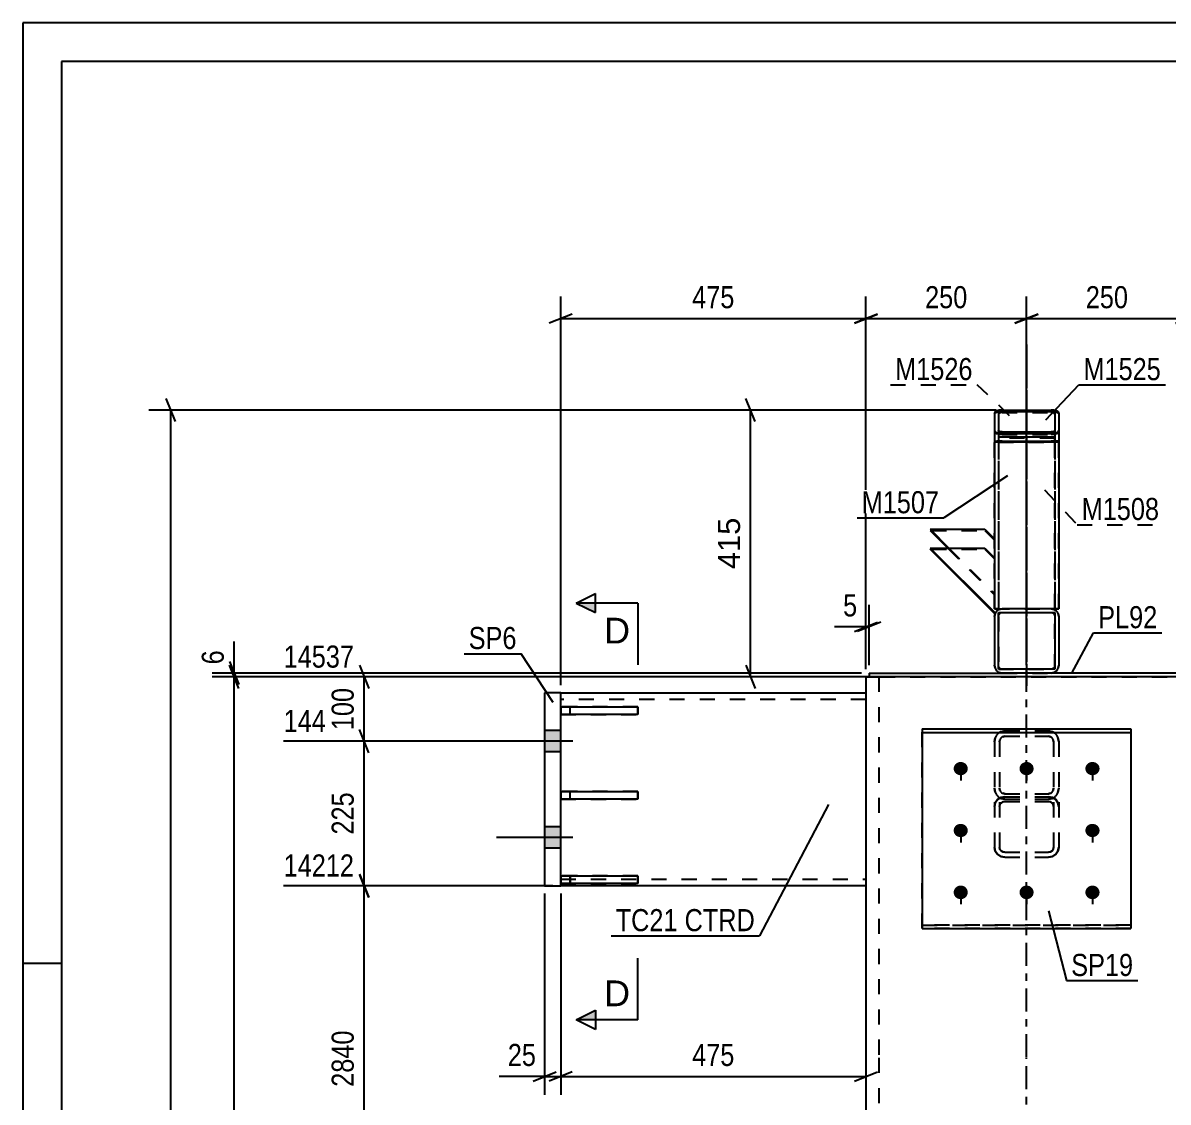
# Model space of a CAD drawing. Header units: millimetres. Extents: x -130 to 464, y -170 to 250.
# Drawn here: x -130.2 to 18.4, y 110.5 to 250.4 of the extents above; entities that cross this region are included whole.
import ezdxf

# ---------------------------------------------------------------- set-up
doc = ezdxf.new("R2010")
doc.units = ezdxf.units.MM
doc.linetypes.add('DXK_LINE_DOT2', pattern=[3.9198, 1.9599, -1.9599])
doc.linetypes.add('DXK_LINE_DOT3', pattern=[5.9187, 2.979, -0.9799, 0.9799, -0.9799])
doc.styles.add('Arial', font='ARIAL.TTF', dxfattribs={"height": 0.2})
doc.styles.add('Arial Narrow', font='ARIALN.TTF', dxfattribs={"height": 0.2})

# ---------------------------------------------------------------- blocks, each defined once
blk = doc.blocks.new('Unknown-284858639-1134')
at = {"color": 5, "linetype": 'Continuous'}
for p, q in [((463.84, 250.42), (-130.16, 250.42)), ((-130.16, 250.42), (-130.16, -169.58)), ((458.84, 245.42), (-125.16, 245.42)), ((-125.16, 245.42), (-125.16, -164.58)), ((-125.16, 128.42), (-130.16, 128.42))]:
    blk.add_line(p, q, dxfattribs=at)
blk = doc.blocks.new('Part-284858639-1246 - 1225')
at = {"color": 2, "linetype": 'Continuous'}
for p, q in [((-4.09, 173.82), (-4.16, 173.44)), ((-3.16, 174.44), (-3.55, 174.36)), ((3.17, 174.44), (-3.16, 174.44)), ((3.55, 174.36), (3.17, 174.44)), ((4.17, 173.44), (4.09, 173.82)), ((-4.16, 173.44), (-4.16, 167.11)), ((4.17, 173.44), (4.17, 167.11)), ((-4.16, 167.11), (-4.09, 166.72)), ((4.09, 166.72), (4.17, 167.11)), ((-3.55, 166.18), (-3.16, 166.11)), ((3.17, 166.11), (-3.16, 166.11)), ((3.17, 166.11), (3.55, 166.18))]:
    blk.add_line(p, q, dxfattribs=at)
at = {"color": 7, "linetype": 'DXK_LINE_DOT2'}
for p, q in [((-4.16, 173.44), (-4.09, 173.82)), ((-3.63, 173.63), (-3.52, 173.79)), ((-3.55, 174.36), (-3.16, 174.44)), ((-3.52, 173.79), (-3.36, 173.9)), ((-3.36, 173.9), (-3.16, 173.94)), ((-3.16, 173.94), (3.17, 173.94)), ((3.17, 174.44), (3.55, 174.36)), ((3.17, 173.94), (3.36, 173.9)), ((3.36, 173.9), (3.52, 173.79)), ((3.52, 173.79), (3.63, 173.63)), ((4.09, 173.82), (4.17, 173.44)), ((-3.66, 173.44), (-3.63, 173.63)), ((-3.66, 173.44), (-3.66, 167.11)), ((3.63, 173.63), (3.67, 173.44)), ((3.67, 173.44), (3.67, 167.11)), ((-4.09, 166.72), (-4.16, 167.11)), ((-3.63, 166.92), (-3.66, 167.11)), ((-3.52, 166.75), (-3.63, 166.92)), ((-3.36, 166.64), (-3.52, 166.75)), ((-3.16, 166.61), (-3.36, 166.64)), ((3.17, 166.61), (-3.16, 166.61)), ((3.36, 166.64), (3.17, 166.61)), ((3.52, 166.75), (3.36, 166.64)), ((3.63, 166.92), (3.52, 166.75)), ((3.67, 167.11), (3.63, 166.92)), ((4.17, 167.11), (4.09, 166.72)), ((-3.16, 166.11), (-3.55, 166.18)), ((3.55, 166.18), (3.17, 166.11))]:
    blk.add_line(p, q, dxfattribs=at)
at = {"color": 7, "linetype": 'DXK_LINE_DOT3'}
blk.add_line((0, 170.27), (0, 170.27), dxfattribs=at)
at = {"color": 2, "linetype": 'Continuous'}
for centre, start, end in [((-3.16, 173.44), 112.5, 157.5), ((3.17, 173.44), 22.5, 67.5), ((-3.16, 167.11), 202.5, 247.5), ((3.17, 167.11), 292.5, 337.5)]:
    blk.add_arc(centre, 1, start, end, dxfattribs=at)
at = {"color": 7, "linetype": 'DXK_LINE_DOT2'}
for centre, start, end in [((-3.16, 173.44), 112.5, 157.5), ((3.17, 173.44), 22.5, 67.5), ((-3.16, 167.11), 202.5, 247.5), ((3.17, 167.11), 292.5, 337.5)]:
    blk.add_arc(centre, 1, start, end, dxfattribs=at)
blk = doc.blocks.new('Part-284858639-1308 - 1225')
at = {"color": 7, "linetype": 'DXK_LINE_DOT3'}
blk.add_line((0, 208.7), (0, 164.44), dxfattribs=at)
at = {"color": 2, "linetype": 'Continuous'}
for p, q in [((-4.09, 199.99), (-4.16, 199.85)), ((-4.16, 199.85), (-4.16, 196.2)), ((-3.87, 200.11), (-4.09, 199.99)), ((-3.55, 200.19), (-3.87, 200.11)), ((-3.66, 199.85), (-3.63, 199.92)), ((-3.66, 199.85), (-3.66, 197.55)), ((-3.63, 199.92), (-3.52, 199.98)), ((-3.16, 200.22), (-3.55, 200.19)), ((-3.52, 199.98), (-3.36, 200.02)), ((-3.36, 200.02), (-3.16, 200.03)), ((-3.16, 200.22), (3.17, 200.22)), ((-3.16, 200.03), (3.17, 200.03)), ((3.55, 200.19), (3.17, 200.22)), ((3.17, 200.03), (3.36, 200.02)), ((3.36, 200.02), (3.52, 199.98)), ((3.52, 199.98), (3.63, 199.92)), ((3.88, 200.11), (3.55, 200.19)), ((3.63, 199.92), (3.67, 199.85)), ((3.67, 199.85), (3.67, 197.55)), ((4.09, 199.99), (3.88, 200.11)), ((4.17, 199.85), (4.09, 199.99)), ((4.17, 199.85), (4.17, 196.2)), ((-4.16, 197.55), (-4.09, 197.41)), ((-3.63, 197.48), (-3.66, 197.55)), ((3.67, 197.55), (3.63, 197.48)), ((4.09, 197.41), (4.17, 197.55)), ((-4.09, 197.41), (-3.87, 197.29)), ((-3.87, 197.29), (-3.55, 197.21)), ((-3.52, 197.42), (-3.63, 197.48)), ((-3.55, 197.21), (-3.16, 197.18)), ((-3.36, 197.38), (-3.52, 197.42)), ((-3.16, 197.37), (-3.36, 197.38)), ((-3.16, 197.37), (3.17, 197.37)), ((-3.16, 197.18), (3.17, 197.18)), ((3.36, 197.38), (3.17, 197.37)), ((3.17, 197.18), (3.55, 197.21)), ((3.52, 197.42), (3.36, 197.38)), ((3.63, 197.48), (3.52, 197.42)), ((3.55, 197.21), (3.88, 197.29)), ((3.88, 197.29), (4.09, 197.41))]:
    blk.add_line(p, q, dxfattribs=at)
at = {"color": 7, "linetype": 'DXK_LINE_DOT2'}
for p, q in [((-3.66, 197.55), (-3.66, 174.44)), ((3.67, 197.55), (3.67, 174.44)), ((4.17, 197.55), (4.17, 174.44)), ((-4.16, 174.44), (-4.16, 196.2)), ((4.17, 174.44), (-4.16, 174.44))]:
    blk.add_line(p, q, dxfattribs=at)
blk = doc.blocks.new('Part-284858639-1243 - 1225')
at = {"color": 7, "linetype": 'DXK_LINE_DOT3'}
blk.add_line((0, 206.05), (0, 164.44), dxfattribs=at)
at = {"color": 7, "linetype": 'DXK_LINE_DOT2'}
for p, q in [((4.17, 196.05), (-4.16, 196.05)), ((-4.16, 196.05), (-4.16, 174.44)), ((-3.66, 196.05), (-3.66, 174.44)), ((3.67, 174.44), (3.67, 196.05)), ((4.17, 174.44), (4.17, 196.05)), ((-4.16, 174.44), (4.17, 174.44))]:
    blk.add_line(p, q, dxfattribs=at)
blk = doc.blocks.new('Part-284858639-1244 - 1225')
at = {"color": 2, "linetype": 'Continuous'}
for p, q in [((-3.66, 166.61), (-3.66, 173.94)), ((-3.66, 173.94), (3.67, 173.94)), ((3.67, 173.94), (3.67, 166.61)), ((3.67, 166.61), (-3.66, 166.61))]:
    blk.add_line(p, q, dxfattribs=at)
blk = doc.blocks.new('Part-284858639-1261 - 1225')
at = {"color": 2, "linetype": 'Continuous'}
for p, q in [((-12.5, 182.32), (-5.41, 182.32)), ((-12.5, 182.32), (-4.16, 173.99)), ((-5.41, 182.32), (-4.16, 181.07))]:
    blk.add_line(p, q, dxfattribs=at)
at = {"color": 7, "linetype": 'DXK_LINE_DOT2'}
blk.add_line((-4.16, 181.07), (-4.16, 173.99), dxfattribs=at)
blk = doc.blocks.new('Part-284858639-1245 - 1225')
at = {"color": 7, "linetype": 'DXK_LINE_DOT2'}
for p, q in [((-3.66, 166.61), (-3.66, 173.94)), ((-3.66, 173.94), (3.67, 173.94)), ((3.67, 166.61), (3.67, 173.94)), ((-3.66, 166.61), (3.67, 166.61))]:
    blk.add_line(p, q, dxfattribs=at)
blk = doc.blocks.new('Part-284858639-1337 - 1225')
at = {"color": 7, "linetype": 'DXK_LINE_DOT2'}
for p, q in [((-50.42, 161.71), (-60.42, 161.71)), ((-60.42, 161.71), (-60.42, 160.71)), ((-60.42, 160.71), (-50.42, 160.71)), ((-59.17, 160.71), (-59.17, 161.71)), ((-50.42, 160.71), (-50.42, 161.71))]:
    blk.add_line(p, q, dxfattribs=at)
blk = doc.blocks.new('Part-284858639-1266 - 1225')
at = {"color": 2, "linetype": 'Continuous'}
for p, q in [((-12.5, 184.75), (-5.41, 184.75)), ((-12.5, 184.75), (-10.07, 182.32)), ((-5.41, 184.75), (-4.16, 183.5))]:
    blk.add_line(p, q, dxfattribs=at)
at = {"color": 7, "linetype": 'DXK_LINE_DOT2'}
for p in [(-4.16, 183.5), (-10.07, 182.32)]:
    blk.add_line(p, (-4.16, 176.42), dxfattribs=at)
blk = doc.blocks.new('Part-284858639-1271 - 1225')
at = {"color": 2, "linetype": 'Continuous'}
for p, q in [((-12.35, 184.6), (-12.5, 184.6)), ((-12.5, 184.6), (-10.22, 182.32))]:
    blk.add_line(p, q, dxfattribs=at)
at = {"color": 7, "linetype": 'DXK_LINE_DOT2'}
for p, q in [((-12.35, 184.6), (-5.41, 184.6)), ((-5.41, 184.6), (-4.16, 183.35)), ((-4.16, 183.35), (-4.16, 176.27)), ((-10.22, 182.32), (-4.16, 176.27))]:
    blk.add_line(p, q, dxfattribs=at)
blk = doc.blocks.new('Part-284858639-1276 - 1225')
at = {"color": 2, "linetype": 'Continuous'}
for p, q in [((-12.5, 182.18), (-12.35, 182.18)), ((-4.16, 173.84), (-12.5, 182.18)), ((-4.16, 173.99), (-4.16, 173.84))]:
    blk.add_line(p, q, dxfattribs=at)
at = {"color": 7, "linetype": 'DXK_LINE_DOT2'}
for p, q in [((-12.35, 182.18), (-5.41, 182.18)), ((-5.41, 182.18), (-4.16, 180.93)), ((-4.16, 180.93), (-4.16, 173.99))]:
    blk.add_line(p, q, dxfattribs=at)
blk = doc.blocks.new('Part-284858639-1277 - 1225')
at = {"color": 2, "linetype": 'Continuous'}
for p, q in [((3.67, 196.7), (-3.66, 196.7)), ((-3.66, 196.7), (-3.66, 196.2)), ((3.67, 196.2), (3.67, 196.7))]:
    blk.add_line(p, q, dxfattribs=at)
at = {"color": 7, "linetype": 'DXK_LINE_DOT2'}
blk.add_line((-3.66, 196.2), (3.67, 196.2), dxfattribs=at)
blk = doc.blocks.new('Part-284858639-1334 - 1225')
at = {"color": 2, "linetype": 'Continuous'}
for p, q in [((-60.42, 161.71), (-60.42, 160.71)), ((-60.42, 161.71), (-50.42, 161.71)), ((-50.42, 160.71), (-60.42, 160.71)), ((-50.42, 161.71), (-50.42, 160.71))]:
    blk.add_line(p, q, dxfattribs=at)
at = {"color": 7, "linetype": 'DXK_LINE_DOT2'}
for p, q in [((-60.42, 161.71), (-60.42, 161.71)), ((-60.42, 160.71), (-60.42, 160.71)), ((-59.17, 160.71), (-59.17, 161.71))]:
    blk.add_line(p, q, dxfattribs=at)
blk = doc.blocks.new('Part-284858639-1278 - 1225')
at = {"color": 7, "linetype": 'DXK_LINE_DOT2'}
for p, q in [((3.67, 196.55), (-3.66, 196.55)), ((-3.66, 196.55), (-3.66, 196.05)), ((-3.66, 196.05), (3.67, 196.05)), ((3.67, 196.05), (3.67, 196.55))]:
    blk.add_line(p, q, dxfattribs=at)
blk = doc.blocks.new('Part-284858639-1293 - 1225')
at = {"color": 2, "linetype": 'Continuous'}
for p, q in [((-4.16, 196.2), (-4.16, 174.44)), ((-4.16, 196.2), (-4.09, 196.2)), ((-4.09, 196.2), (-3.16, 196.2)), ((-3.16, 196.2), (3.17, 196.2)), ((3.17, 196.2), (4.17, 196.2)), ((4.17, 196.2), (4.17, 174.44)), ((-4.16, 174.44), (-3.16, 174.44)), ((4.09, 174.44), (3.17, 174.44)), ((4.09, 174.44), (4.17, 174.44))]:
    blk.add_line(p, q, dxfattribs=at)
at = {"color": 7, "linetype": 'DXK_LINE_DOT2'}
for p, q in [((-3.16, 196.2), (-3.87, 196.2)), ((-3.66, 196.2), (-3.66, 174.44)), ((-3.66, 196.2), (-3.63, 196.2)), ((3.52, 196.2), (3.17, 196.2)), ((3.67, 196.2), (3.67, 174.44)), ((4.09, 196.2), (3.67, 196.2)), ((4.17, 196.2), (4.09, 196.2)), ((3.17, 174.44), (-3.16, 174.44)), ((4.17, 174.44), (4.09, 174.44))]:
    blk.add_line(p, q, dxfattribs=at)
blk = doc.blocks.new('Part-284858639-1323 - 1225')
at = {"color": 7, "linetype": 'DXK_LINE_DOT3'}
blk.add_line((0, 208.55), (0, 164.44), dxfattribs=at)
at = {"color": 7, "linetype": 'DXK_LINE_DOT2'}
for p, q in [((-4.16, 199.7), (-4.09, 199.84)), ((-4.16, 199.7), (-4.16, 174.44)), ((-4.09, 199.84), (-3.87, 199.96)), ((-3.87, 199.96), (-3.55, 200.04)), ((-3.63, 199.77), (-3.66, 199.7)), ((-3.66, 199.7), (-3.66, 174.44)), ((-3.52, 199.83), (-3.63, 199.77)), ((-3.55, 200.04), (-3.16, 200.07)), ((-3.36, 199.87), (-3.52, 199.83)), ((-3.16, 199.88), (-3.36, 199.87)), ((-3.16, 200.07), (3.17, 200.07)), ((-3.16, 199.88), (3.17, 199.88)), ((3.17, 200.07), (3.55, 200.04)), ((3.36, 199.87), (3.17, 199.88)), ((3.52, 199.83), (3.36, 199.87)), ((3.63, 199.77), (3.52, 199.83)), ((3.55, 200.04), (3.88, 199.96)), ((3.67, 199.7), (3.63, 199.77)), ((3.67, 199.7), (3.67, 174.44)), ((3.88, 199.96), (4.09, 199.84)), ((4.09, 199.84), (4.17, 199.7)), ((4.17, 199.7), (4.17, 174.44)), ((-4.09, 197.26), (-4.16, 197.4)), ((-3.87, 197.14), (-4.09, 197.26)), ((-3.55, 197.06), (-3.87, 197.14)), ((-3.66, 197.4), (-3.63, 197.33)), ((-3.63, 197.33), (-3.52, 197.27)), ((-3.16, 197.03), (-3.55, 197.06)), ((-3.52, 197.27), (-3.36, 197.23)), ((-3.36, 197.23), (-3.16, 197.22)), ((-3.16, 197.22), (3.17, 197.22)), ((-3.16, 197.03), (3.17, 197.03)), ((3.17, 197.22), (3.36, 197.23)), ((3.55, 197.06), (3.17, 197.03)), ((3.36, 197.23), (3.52, 197.27)), ((3.52, 197.27), (3.63, 197.33)), ((3.88, 197.14), (3.55, 197.06)), ((3.63, 197.33), (3.67, 197.4)), ((4.09, 197.26), (3.88, 197.14)), ((4.17, 197.4), (4.09, 197.26)), ((4.17, 174.44), (-4.16, 174.44))]:
    blk.add_line(p, q, dxfattribs=at)
blk = doc.blocks.new('Part-284858639-1324 - 1225')
at = {"color": 7, "linetype": 'DXK_LINE_DOT2'}
for p, q in [((-13.54, 132.96), (-13.54, 158.87)), ((-13.54, 158.87), (13.54, 158.87)), ((-13.54, 158.41), (13.54, 158.41)), ((13.54, 158.87), (13.54, 132.96)), ((13.54, 133.42), (-13.54, 133.42)), ((13.54, 132.96), (-13.54, 132.96))]:
    blk.add_line(p, q, dxfattribs=at)
blk = doc.blocks.new('Part-284858639-1394 - 1225')
at = {"color": 2, "linetype": 'Continuous'}
for p, q in [((-20.42, 166.11), (-3.17, 166.11)), ((-20.42, 166.11), (-20.42, 165.61)), ((-20.42, 165.61), (-19.02, 165.61)), ((20.42, 166.11), (3.17, 166.11)), ((20.42, 165.61), (19.02, 165.61)), ((20.42, 166.11), (20.42, 165.61))]:
    blk.add_line(p, q, dxfattribs=at)
at = {"color": 7, "linetype": 'DXK_LINE_DOT2'}
for p, q in [((-19.02, 165.61), (19.02, 165.61)), ((20.42, 166.11), (-3.17, 166.11)), ((-3.17, 166.11), (3.17, 166.11))]:
    blk.add_line(p, q, dxfattribs=at)
blk = doc.blocks.new('Part-284858639-1332 - 1225')
at = {"color": 2, "linetype": 'Continuous'}
for p, q in [((-60.42, 139.8), (-60.42, 138.8)), ((-60.42, 139.8), (-50.42, 139.8)), ((-50.42, 139.8), (-50.42, 138.8)), ((-50.42, 138.8), (-60.42, 138.8))]:
    blk.add_line(p, q, dxfattribs=at)
at = {"color": 7, "linetype": 'DXK_LINE_DOT2'}
for p, q in [((-60.42, 139.8), (-60.42, 139.8)), ((-59.17, 138.8), (-59.17, 139.8)), ((-60.42, 138.8), (-60.42, 138.8))]:
    blk.add_line(p, q, dxfattribs=at)
blk = doc.blocks.new('Part-284858639-1333 - 1225')
at = {"color": 2, "linetype": 'Continuous'}
for p, q in [((-60.42, 150.75), (-60.42, 149.75)), ((-60.42, 150.75), (-50.42, 150.75)), ((-50.42, 150.75), (-50.42, 149.75)), ((-50.42, 149.75), (-60.42, 149.75))]:
    blk.add_line(p, q, dxfattribs=at)
at = {"color": 7, "linetype": 'DXK_LINE_DOT2'}
for p, q in [((-60.42, 150.75), (-60.42, 150.75)), ((-59.17, 149.75), (-59.17, 150.75)), ((-60.42, 149.75), (-60.42, 149.75))]:
    blk.add_line(p, q, dxfattribs=at)
blk = doc.blocks.new('Part-284858639-1335 - 1225')
at = {"color": 7, "linetype": 'DXK_LINE_DOT2'}
for p, q in [((-50.42, 139.8), (-60.42, 139.8)), ((-60.42, 139.8), (-60.42, 138.8)), ((-59.17, 139.8), (-59.17, 138.8)), ((-50.42, 138.8), (-50.42, 139.8)), ((-60.42, 138.8), (-50.42, 138.8))]:
    blk.add_line(p, q, dxfattribs=at)
blk = doc.blocks.new('Part-284858639-1336 - 1225')
at = {"color": 7, "linetype": 'DXK_LINE_DOT2'}
for p, q in [((-50.42, 150.75), (-60.42, 150.75)), ((-60.42, 150.75), (-60.42, 149.75)), ((-59.17, 149.75), (-59.17, 150.75)), ((-50.42, 149.75), (-50.42, 150.75)), ((-60.42, 149.75), (-50.42, 149.75))]:
    blk.add_line(p, q, dxfattribs=at)
blk = doc.blocks.new('Part-284858639-1359 - 1225')
at = {"color": 7, "linetype": 'DXK_LINE_DOT3'}
for p, q in [((0, 116.3), (0, 175.61)), ((0, 29.27), (0, 116.2))]:
    blk.add_line(p, q, dxfattribs=at)
at = {"color": 2, "linetype": 'Continuous'}
for p, q in [((-20.83, 165.61), (-20.83, 116.3)), ((-20.83, 165.61), (-20.42, 165.61)), ((-19.02, 165.61), (-17.5, 165.61)), ((19.02, 165.61), (-17.5, 165.61)), ((-20.83, 116.2), (-20.83, 29.27))]:
    blk.add_line(p, q, dxfattribs=at)
at = {"color": 7, "linetype": 'DXK_LINE_DOT2'}
for p, q in [((-20.42, 165.61), (-19.04, 165.61)), ((-19.02, 165.61), (-19.86, 165.61)), ((-19.17, 165.61), (-19.17, 116.3)), ((-19.04, 165.61), (-19.02, 165.61)), ((-19.17, 116.2), (-19.17, 29.27))]:
    blk.add_line(p, q, dxfattribs=at)
blk = doc.blocks.new('Bolt-284858639-1569 - 1225')
at = {"linetype": 'Continuous'}
for points in [[(-8.54, 154.58), (-8.35, 154.56), (-8.17, 154.5), (-8, 154.41), (-7.86, 154.29), (-7.75, 154.15), (-7.67, 153.98), (-7.63, 153.81), (-7.63, 153.63), (-7.67, 153.45), (-7.75, 153.28), (-7.86, 153.14), (-8, 153.02), (-8.17, 152.93), (-8.35, 152.87), (-8.54, 152.85), (-8.73, 152.87), (-8.91, 152.93), (-9.08, 153.02), (-9.22, 153.14), (-9.33, 153.28), (-9.41, 153.45), (-9.45, 153.63), (-9.45, 153.81), (-9.41, 153.98), (-9.33, 154.15), (-9.22, 154.29), (-9.08, 154.41), (-8.91, 154.5), (-8.73, 154.56)], [(0, 154.58), (0.19, 154.56), (0.38, 154.5), (0.54, 154.41), (0.68, 154.29), (0.8, 154.15), (0.87, 153.98), (0.91, 153.81), (0.91, 153.63), (0.87, 153.45), (0.8, 153.28), (0.68, 153.14), (0.54, 153.02), (0.38, 152.93), (0.19, 152.87), (0, 152.85), (-0.19, 152.87), (-0.37, 152.93), (-0.54, 153.02), (-0.68, 153.14), (-0.79, 153.28), (-0.87, 153.45), (-0.91, 153.63), (-0.91, 153.81), (-0.87, 153.98), (-0.79, 154.15), (-0.68, 154.29), (-0.54, 154.41), (-0.37, 154.5), (-0.19, 154.56)], [(8.54, 154.58), (8.73, 154.56), (8.92, 154.5), (9.08, 154.41), (9.23, 154.29), (9.34, 154.15), (9.42, 153.98), (9.46, 153.81), (9.46, 153.63), (9.42, 153.45), (9.34, 153.28), (9.23, 153.14), (9.08, 153.02), (8.92, 152.93), (8.73, 152.87), (8.54, 152.85), (8.35, 152.87), (8.17, 152.93), (8.01, 153.02), (7.86, 153.14), (7.75, 153.28), (7.67, 153.45), (7.63, 153.63), (7.63, 153.81), (7.67, 153.98), (7.75, 154.15), (7.86, 154.29), (8.01, 154.41), (8.17, 154.5), (8.35, 154.56)], [(-8.54, 146.55), (-8.35, 146.53), (-8.17, 146.48), (-8, 146.39), (-7.86, 146.27), (-7.75, 146.12), (-7.67, 145.95), (-7.63, 145.78), (-7.63, 145.6), (-7.67, 145.42), (-7.75, 145.26), (-7.86, 145.11), (-8, 144.99), (-8.17, 144.9), (-8.35, 144.85), (-8.54, 144.83), (-8.73, 144.85), (-8.91, 144.9), (-9.08, 144.99), (-9.22, 145.11), (-9.33, 145.26), (-9.41, 145.42), (-9.45, 145.6), (-9.45, 145.78), (-9.41, 145.95), (-9.33, 146.12), (-9.22, 146.27), (-9.08, 146.39), (-8.91, 146.48), (-8.73, 146.53)], [(8.54, 146.55), (8.73, 146.53), (8.92, 146.48), (9.08, 146.39), (9.23, 146.27), (9.34, 146.12), (9.42, 145.95), (9.46, 145.78), (9.46, 145.6), (9.42, 145.42), (9.34, 145.26), (9.23, 145.11), (9.08, 144.99), (8.92, 144.9), (8.73, 144.85), (8.54, 144.83), (8.35, 144.85), (8.17, 144.9), (8.01, 144.99), (7.86, 145.11), (7.75, 145.26), (7.67, 145.42), (7.63, 145.6), (7.63, 145.78), (7.67, 145.95), (7.75, 146.12), (7.86, 146.27), (8.01, 146.39), (8.17, 146.48), (8.35, 146.53)], [(-8.54, 138.55), (-8.35, 138.53), (-8.17, 138.47), (-8, 138.38), (-7.86, 138.25), (-7.75, 138.1), (-7.67, 137.94), (-7.63, 137.75), (-7.63, 137.57), (-7.67, 137.39), (-7.75, 137.22), (-7.86, 137.07), (-8, 136.95), (-8.17, 136.85), (-8.35, 136.8), (-8.54, 136.78), (-8.73, 136.8), (-8.91, 136.85), (-9.08, 136.95), (-9.22, 137.07), (-9.33, 137.22), (-9.41, 137.39), (-9.45, 137.57), (-9.45, 137.75), (-9.41, 137.94), (-9.33, 138.1), (-9.22, 138.25), (-9.08, 138.38), (-8.91, 138.47), (-8.73, 138.53)], [(0, 138.55), (0.19, 138.53), (0.38, 138.47), (0.54, 138.38), (0.68, 138.25), (0.8, 138.1), (0.87, 137.94), (0.91, 137.75), (0.91, 137.57), (0.87, 137.39), (0.8, 137.22), (0.68, 137.07), (0.54, 136.95), (0.38, 136.85), (0.19, 136.8), (0, 136.78), (-0.19, 136.8), (-0.37, 136.85), (-0.54, 136.95), (-0.68, 137.07), (-0.79, 137.22), (-0.87, 137.39), (-0.91, 137.57), (-0.91, 137.75), (-0.87, 137.94), (-0.79, 138.1), (-0.68, 138.25), (-0.54, 138.38), (-0.37, 138.47), (-0.19, 138.53)], [(8.54, 138.55), (8.73, 138.53), (8.92, 138.47), (9.08, 138.38), (9.23, 138.25), (9.34, 138.1), (9.42, 137.94), (9.46, 137.75), (9.46, 137.57), (9.42, 137.39), (9.34, 137.22), (9.23, 137.07), (9.08, 136.95), (8.92, 136.85), (8.73, 136.8), (8.54, 136.78), (8.35, 136.8), (8.17, 136.85), (8.01, 136.95), (7.86, 137.07), (7.75, 137.22), (7.67, 137.39), (7.63, 137.57), (7.63, 137.75), (7.67, 137.94), (7.75, 138.1), (7.86, 138.25), (8.01, 138.38), (8.17, 138.47), (8.35, 138.53)]]:
    blk.add_hatch(color=1, dxfattribs=at).paths.add_polyline_path(points)
at = {"color": 1, "linetype": 'Continuous'}
for p, q in [((-8.54, 154.54), (-8.54, 152.18)), ((0, 154.54), (0, 152.18)), ((8.54, 154.54), (8.54, 152.18)), ((-8.54, 146.52), (-8.54, 144.15)), ((8.54, 146.52), (8.54, 144.15)), ((-8.54, 138.49), (-8.54, 136.12)), ((0, 138.49), (0, 136.12)), ((8.54, 138.49), (8.54, 136.12))]:
    blk.add_line(p, q, dxfattribs=at)
blk = doc.blocks.new('Bolt-284858639-1361 - 1225')
at = {"linetype": 'Continuous'}
for points in [[(-62.5, 158.65), (-62.5, 155.9), (-60.42, 155.9), (-60.42, 158.65)], [(-62.5, 158.65), (-62.5, 155.9), (-60.42, 155.9), (-60.42, 158.65)], [(-62.5, 146.15), (-62.5, 143.4), (-60.42, 143.4), (-60.42, 146.15)], [(-62.5, 146.15), (-62.5, 143.4), (-60.42, 143.4), (-60.42, 146.15)]]:
    blk.add_hatch(color=1, dxfattribs=at).paths.add_polyline_path(points)
at = {"color": 1, "linetype": 'Continuous'}
for p, q in [((-60.42, 158.65), (-62.5, 158.65)), ((-60.42, 158.65), (-62.5, 158.65)), ((-58.83, 157.27), (-68.75, 157.27)), ((-58.83, 157.27), (-68.75, 157.27)), ((-60.42, 155.9), (-62.5, 155.9)), ((-60.42, 155.9), (-62.5, 155.9)), ((-60.42, 146.15), (-62.5, 146.15)), ((-60.42, 146.15), (-62.5, 146.15)), ((-58.83, 144.77), (-68.75, 144.77)), ((-58.83, 144.77), (-68.75, 144.77)), ((-60.42, 143.4), (-62.5, 143.4)), ((-60.42, 143.4), (-62.5, 143.4))]:
    blk.add_line(p, q, dxfattribs=at)
blk = doc.blocks.new('Bolt-284858639-1364 - 1225')
at = {"color": 1, "linetype": 'DXK_LINE_DOT2'}
for p, q in [((-8.54, 154.54), (-8.54, 152.18)), ((0, 154.54), (0, 152.18)), ((8.54, 154.54), (8.54, 152.18)), ((-8.54, 146.52), (-8.54, 144.15)), ((8.54, 146.52), (8.54, 144.15)), ((-8.54, 138.49), (-8.54, 136.12)), ((0, 138.49), (0, 136.12)), ((8.54, 138.49), (8.54, 136.12))]:
    blk.add_line(p, q, dxfattribs=at)
blk = doc.blocks.new('Part-284858639-1449 - 1225')
at = {"color": 2, "linetype": 'Continuous'}
for p, q in [((-62.5, 163.52), (-62.5, 138.52)), ((-60.42, 163.52), (-62.5, 163.52)), ((-60.42, 138.52), (-60.42, 163.52)), ((-62.5, 138.52), (-60.42, 138.52))]:
    blk.add_line(p, q, dxfattribs=at)
blk = doc.blocks.new('Part-284858639-1511 - 1225')
at = {"color": 7, "linetype": 'DXK_LINE_DOT2'}
for p, q in [((-4.06, 157.73), (-4.16, 157.19)), ((-3.5, 157.19), (-3.45, 157.46)), ((-2.83, 158.61), (-3.34, 158.5)), ((-3.09, 157.85), (-2.83, 157.9)), ((-2.83, 158.61), (2.84, 158.61)), ((-2.83, 157.9), (2.84, 157.9)), ((3.35, 158.5), (2.84, 158.61)), ((2.84, 157.9), (3.09, 157.85)), ((3.45, 157.46), (3.5, 157.19)), ((4.17, 157.19), (4.07, 157.73)), ((-4.16, 157.19), (-4.16, 143.48)), ((-3.5, 157.19), (-3.5, 143.48)), ((3.5, 157.19), (3.5, 143.48)), ((4.17, 157.19), (4.17, 143.48)), ((-4.16, 151.16), (-4.06, 150.62)), ((-3.45, 150.89), (-3.5, 151.16)), ((-3.34, 149.96), (-2.83, 150.06)), ((-2.83, 150.45), (-3.09, 150.51)), ((-2.83, 150.45), (2.84, 150.45)), ((-2.83, 150.06), (2.84, 150.06)), ((3.09, 150.51), (2.84, 150.45)), ((2.84, 150.06), (3.35, 149.96)), ((3.5, 151.16), (3.45, 150.89)), ((4.07, 150.62), (4.17, 151.16)), ((-4.16, 148.81), (-4.06, 149.29)), ((-4.06, 149.29), (-3.77, 149.69)), ((-3.77, 149.69), (-3.34, 149.96)), ((-3.45, 149.05), (-3.5, 148.81)), ((-3.3, 149.25), (-3.45, 149.05)), ((-3.34, 149.85), (-2.83, 149.74)), ((-3.09, 149.39), (-3.3, 149.25)), ((-2.83, 149.43), (-3.09, 149.39)), ((-2.83, 149.74), (2.84, 149.74)), ((-2.83, 149.43), (2.84, 149.43)), ((2.84, 149.74), (3.35, 149.85)), ((3.09, 149.39), (2.84, 149.43)), ((3.31, 149.25), (3.09, 149.39)), ((3.45, 149.05), (3.31, 149.25)), ((3.35, 149.96), (3.78, 149.69)), ((3.5, 148.81), (3.45, 149.05)), ((3.78, 149.69), (4.07, 149.29)), ((4.07, 149.29), (4.17, 148.81)), ((-4.06, 143), (-4.16, 143.48)), ((-3.77, 142.6), (-4.06, 143)), ((-3.34, 142.32), (-3.77, 142.6)), ((-3.5, 143.48), (-3.45, 143.24)), ((-3.45, 143.24), (-3.3, 143.04)), ((-3.3, 143.04), (-3.09, 142.9)), ((-3.09, 142.9), (-2.83, 142.86)), ((-2.83, 142.86), (2.84, 142.86)), ((2.84, 142.86), (3.09, 142.9)), ((3.09, 142.9), (3.31, 143.04)), ((3.31, 143.04), (3.45, 143.24)), ((3.78, 142.6), (3.35, 142.32)), ((3.45, 143.24), (3.5, 143.48)), ((4.07, 143), (3.78, 142.6)), ((4.17, 143.48), (4.07, 143)), ((-2.83, 142.23), (-3.34, 142.32)), ((-2.83, 142.23), (2.84, 142.23)), ((3.35, 142.32), (2.84, 142.23))]:
    blk.add_line(p, q, dxfattribs=at)
for centre, radius, start, end in [((-2.77, 157.25), 1.38, 114.32, 159.2417), ((-2.8, 157.22), 0.69, 114.32, 159.2417), ((2.81, 157.22), 0.69, 20.7583, 65.68), ((2.78, 157.25), 1.38, 20.7583, 65.68), ((-2.77, 151.11), 1.38, 200.7583, 245.68), ((-2.8, 151.13), 0.69, 200.7583, 245.68), ((2.81, 151.13), 0.69, 294.32, 339.2417), ((2.78, 151.11), 1.38, 294.32, 339.2417)]:
    blk.add_arc(centre, radius, start, end, dxfattribs=at)
blk = doc.blocks.new('Part-284858639-1523 - 1225')
at = {"color": 7, "linetype": 'DXK_LINE_DOT2'}
for p, q in [((-4.16, 157.19), (-4.06, 157.73)), ((-3.45, 157.46), (-3.5, 157.19)), ((-3.34, 158.5), (-2.83, 158.61)), ((-2.83, 157.9), (-3.09, 157.85)), ((-2.83, 158.61), (2.84, 158.61)), ((-2.83, 157.9), (2.84, 157.9)), ((2.84, 158.61), (3.35, 158.5)), ((3.09, 157.85), (2.84, 157.9)), ((3.5, 157.19), (3.45, 157.46)), ((4.07, 157.73), (4.17, 157.19)), ((-4.16, 157.19), (-4.16, 143.48)), ((-3.5, 157.19), (-3.5, 143.48)), ((3.5, 157.19), (3.5, 143.48)), ((4.17, 157.19), (4.17, 143.48)), ((-4.06, 150.62), (-4.16, 151.16)), ((-3.5, 151.16), (-3.45, 150.89)), ((-2.83, 150.06), (-3.34, 149.96)), ((-3.09, 150.51), (-2.83, 150.45)), ((-2.83, 150.45), (2.84, 150.45)), ((-2.83, 150.06), (2.84, 150.06)), ((2.84, 150.45), (3.09, 150.51)), ((3.35, 149.96), (2.84, 150.06)), ((3.45, 150.89), (3.5, 151.16)), ((4.17, 151.16), (4.07, 150.62)), ((-4.06, 149.29), (-4.16, 148.81)), ((-3.77, 149.69), (-4.06, 149.29)), ((-3.34, 149.96), (-3.77, 149.69)), ((-3.5, 148.81), (-3.45, 149.05)), ((-3.45, 149.05), (-3.3, 149.25)), ((-2.83, 149.74), (-3.34, 149.85)), ((-3.3, 149.25), (-3.09, 149.39)), ((-3.09, 149.39), (-2.83, 149.43)), ((-2.83, 149.74), (2.84, 149.74)), ((-2.83, 149.43), (2.84, 149.43)), ((3.35, 149.85), (2.84, 149.74)), ((2.84, 149.43), (3.09, 149.39)), ((3.09, 149.39), (3.31, 149.25)), ((3.31, 149.25), (3.45, 149.05)), ((3.78, 149.69), (3.35, 149.96)), ((3.45, 149.05), (3.5, 148.81)), ((4.07, 149.29), (3.78, 149.69)), ((4.17, 148.81), (4.07, 149.29)), ((-4.16, 143.48), (-4.06, 143)), ((-4.06, 143), (-3.77, 142.6)), ((-3.77, 142.6), (-3.34, 142.32)), ((-3.45, 143.24), (-3.5, 143.48)), ((-3.3, 143.04), (-3.45, 143.24)), ((-3.09, 142.9), (-3.3, 143.04)), ((-2.83, 142.86), (-3.09, 142.9)), ((-2.83, 142.86), (2.84, 142.86)), ((3.09, 142.9), (2.84, 142.86)), ((3.31, 143.04), (3.09, 142.9)), ((3.45, 143.24), (3.31, 143.04)), ((3.35, 142.32), (3.78, 142.6)), ((3.5, 143.48), (3.45, 143.24)), ((3.78, 142.6), (4.07, 143)), ((4.07, 143), (4.17, 143.48)), ((-3.34, 142.32), (-2.83, 142.23)), ((-2.83, 142.23), (2.84, 142.23)), ((2.84, 142.23), (3.35, 142.32))]:
    blk.add_line(p, q, dxfattribs=at)
for centre, radius, start, end in [((-2.77, 157.25), 1.38, 114.32, 159.2417), ((-2.8, 157.22), 0.69, 114.32, 159.2417), ((2.81, 157.22), 0.69, 20.7583, 65.68), ((2.78, 157.25), 1.38, 20.7583, 65.68), ((-2.77, 151.11), 1.38, 200.7583, 245.68), ((-2.8, 151.13), 0.69, 200.7583, 245.68), ((2.81, 151.13), 0.69, 294.32, 339.2417), ((2.78, 151.11), 1.38, 294.32, 339.2417)]:
    blk.add_arc(centre, radius, start, end, dxfattribs=at)
blk = doc.blocks.new('Part-284858639-1544 - 1225')
at = {"color": 2, "linetype": 'Continuous'}
for p, q in [((-60.42, 163.52), (-20.83, 163.52)), ((-20.83, 138.52), (-60.42, 138.52))]:
    blk.add_line(p, q, dxfattribs=at)
at = {"color": 7, "linetype": 'DXK_LINE_DOT2'}
for p, q in [((-60.42, 138.52), (-60.42, 163.52)), ((-20.83, 163.52), (-20.83, 138.52)), ((-20.83, 162.69), (-60.42, 162.69)), ((-60.42, 139.36), (-20.83, 139.36))]:
    blk.add_line(p, q, dxfattribs=at)
blk = doc.blocks.new('Part-284858639-1568 - 1225')
at = {"color": 2, "linetype": 'Continuous'}
for p, q in [((-13.54, 158.87), (-13.54, 132.96)), ((-13.54, 158.87), (13.54, 158.87)), ((-13.54, 158.41), (13.54, 158.41)), ((13.54, 158.87), (13.54, 132.96)), ((-13.54, 132.96), (13.54, 132.96))]:
    blk.add_line(p, q, dxfattribs=at)
at = {"color": 7, "linetype": 'DXK_LINE_DOT2'}
blk.add_line((-13.54, 133.42), (13.54, 133.42), dxfattribs=at)
blk = doc.blocks.new('StraightDimension-284858639-1720 - 1225')
at = {"color": 7, "linetype": 'Continuous'}
for p, q in [((-85.31, 155.77), (-86.51, 158.77)), ((-63.5, 157.27), (-96.35, 157.27)), ((-85.91, 138.52), (-85.91, 157.27)), ((-86.51, 140.02), (-85.31, 137.02)), ((-61.42, 138.52), (-96.35, 138.52))]:
    blk.add_line(p, q, dxfattribs=at)
at = {"color": 0}
blk.add_wipeout([(-86.66, 151.24), (-90.86, 151.24), (-90.86, 144.56), (-86.66, 144.56)], dxfattribs=at)
at = {"color": 3, "style": 'Arial Narrow'}
blk.add_text('225', height=2.863, rotation=90.0002, dxfattribs=at).set_placement((-87.26, 145.16))
at = {"color": 0, "linetype": 'Continuous'}
blk.add_wipeout([(-86.61, 157.87), (-86.61, 162.07), (-96.95, 162.07), (-96.95, 157.87)], dxfattribs=at)
at = {"color": 3, "linetype": 'Continuous', "style": 'Arial Narrow'}
blk.add_text('14437', height=2.863, dxfattribs=at).set_placement((-96.35, 158.47))
blk = doc.blocks.new('StraightDimension-284858639-11818 - 1225')
at = {"color": 7, "linetype": 'Continuous'}
for p, q in [((-110.38, 198.72), (-111.58, 201.72)), ((-5.16, 200.22), (-113.83, 200.22)), ((-110.98, -2.08), (-110.98, 200.22))]:
    blk.add_line(p, q, dxfattribs=at)
blk = doc.blocks.new('StraightDimension-284858639-4392 - 1225')
at = {"color": 7, "linetype": 'Continuous'}
for p, q in [((-20.83, 166.61), (-20.83, 214.92)), ((0, 167.11), (0, 214.92)), ((-19.33, 212.67), (-22.33, 211.47)), ((-1.5, 211.47), (1.5, 212.67)), ((-20.83, 212.07), (0, 212.07))]:
    blk.add_line(p, q, dxfattribs=at)
at = {"color": 0}
blk.add_wipeout([(-7.07, 212.82), (-7.07, 217.02), (-13.76, 217.02), (-13.76, 212.82)], dxfattribs=at)
at = {"color": 3, "style": 'Arial Narrow'}
blk.add_text('250', height=2.863, dxfattribs=at).set_placement((-13.16, 213.42))
blk = doc.blocks.new('StraightDimension-284858639-1609 - 1225')
at = {"color": 7, "linetype": 'Continuous'}
for p, q in [((-35.21, 198.72), (-36.41, 201.72)), ((-3.93, 200.22), (-38.66, 200.22)), ((-35.81, 165.61), (-35.81, 200.22)), ((-36.41, 167.11), (-35.21, 164.11)), ((-21.83, 165.61), (-38.66, 165.61))]:
    blk.add_line(p, q, dxfattribs=at)
at = {"color": 0}
blk.add_wipeout([(-36.56, 186.85), (-40.76, 186.85), (-40.76, 178.98), (-36.56, 178.98)], dxfattribs=at)
at = {"color": 3, "style": 'Arial'}
blk.add_text('415', height=2.865, rotation=90.0002, dxfattribs=at).set_placement((-37.16, 179.58))
blk = doc.blocks.new('StraightDimension-284858639-4393 - 1225')
at = {"color": 7, "linetype": 'Continuous'}
for p, q in [((-60.42, 164.52), (-60.42, 214.92)), ((-20.83, 166.61), (-20.83, 214.92)), ((-58.92, 212.67), (-61.92, 211.47)), ((-22.33, 211.47), (-19.33, 212.67)), ((-60.42, 212.07), (-20.83, 212.07))]:
    blk.add_line(p, q, dxfattribs=at)
at = {"color": 0}
blk.add_wipeout([(-37.28, 212.82), (-37.28, 217.02), (-43.97, 217.02), (-43.97, 212.82)], dxfattribs=at)
at = {"color": 3, "style": 'Arial Narrow'}
blk.add_text('475', height=2.863, dxfattribs=at).set_placement((-43.37, 213.42))
blk = doc.blocks.new('StraightDimension-284858639-1713 - 1225')
at = {"color": 7, "linetype": 'Continuous'}
for p, q in [((-85.31, 137.02), (-86.51, 140.02)), ((-61.42, 138.52), (-96.35, 138.52)), ((-85.91, 93.7), (-85.91, 138.52)), ((-86.51, 95.2), (-85.31, 92.2)), ((-63.5, 93.7), (-96.35, 93.7))]:
    blk.add_line(p, q, dxfattribs=at)
at = {"color": 0}
blk.add_wipeout([(-86.66, 120.37), (-90.86, 120.37), (-90.86, 111.85), (-86.66, 111.85)], dxfattribs=at)
at = {"color": 3, "style": 'Arial Narrow'}
blk.add_text('2840', height=2.863, rotation=90.0002, dxfattribs=at).set_placement((-87.26, 112.45))
at = {"color": 0, "linetype": 'Continuous'}
blk.add_wipeout([(-86.61, 139.12), (-86.61, 143.32), (-96.95, 143.32), (-96.95, 139.12)], dxfattribs=at)
at = {"color": 3, "linetype": 'Continuous', "style": 'Arial Narrow'}
blk.add_text('14212', height=2.863, dxfattribs=at).set_placement((-96.35, 139.72))
blk = doc.blocks.new('StraightDimension-284858639-1727 - 1225')
at = {"color": 7, "linetype": 'Continuous'}
for p, q in [((-86.51, 167.11), (-85.31, 164.11)), ((19.83, 165.61), (-96.35, 165.61)), ((-85.91, 157.27), (-85.91, 165.61)), ((-85.31, 155.77), (-86.51, 158.77)), ((-63.5, 157.27), (-96.35, 157.27))]:
    blk.add_line(p, q, dxfattribs=at)
at = {"color": 0, "linetype": 'Continuous'}
blk.add_wipeout([(-86.61, 166.21), (-86.61, 170.41), (-96.95, 170.41), (-96.95, 166.21)], dxfattribs=at)
at = {"color": 0}
blk.add_wipeout([(-86.66, 164.78), (-90.86, 164.78), (-90.86, 158.1), (-86.66, 158.1)], dxfattribs=at)
at = {"color": 3, "linetype": 'Continuous', "style": 'Arial Narrow'}
blk.add_text('14537', height=2.863, dxfattribs=at).set_placement((-96.35, 166.81))
at = {"color": 3, "style": 'Arial Narrow'}
blk.add_text('100', height=2.863, rotation=90.0002, dxfattribs=at).set_placement((-87.26, 158.7))
blk = doc.blocks.new('StraightDimension-284858639-1892 - 1225')
at = {"color": 7, "linetype": 'Continuous'}
for p, q in [((-20.83, 166.61), (-20.83, 174.95)), ((-20.42, 167.11), (-20.42, 174.95)), ((-22.33, 171.5), (-19.33, 172.7)), ((-18.92, 172.7), (-21.92, 171.5)), ((-20.83, 172.1), (-24.91, 172.1)), ((-20.83, 172.1), (-24.91, 172.1)), ((-20.83, 172.1), (-20.42, 172.1))]:
    blk.add_line(p, q, dxfattribs=at)
at = {"color": 0}
blk.add_wipeout([(-21.36, 172.85), (-21.36, 177.05), (-24.39, 177.05), (-24.39, 172.85)], dxfattribs=at)
at = {"color": 3, "style": 'Arial Narrow'}
blk.add_text('5', height=2.86, dxfattribs=at).set_placement((-23.79, 173.45))
blk = doc.blocks.new('StraightDimension-284858639-4391 - 1225')
at = {"color": 7, "linetype": 'Continuous'}
for p, q in [((0, 167.11), (0, 214.92)), ((20.83, 166.61), (20.83, 214.92)), ((1.5, 212.67), (-1.5, 211.47)), ((19.33, 211.47), (22.33, 212.67)), ((0, 212.07), (20.83, 212.07))]:
    blk.add_line(p, q, dxfattribs=at)
at = {"color": 0}
blk.add_wipeout([(13.76, 212.82), (13.76, 217.02), (7.08, 217.02), (7.08, 212.82)], dxfattribs=at)
at = {"color": 3, "style": 'Arial Narrow'}
blk.add_text('250', height=2.863, dxfattribs=at).set_placement((7.68, 213.42))
blk = doc.blocks.new('StraightDimension-284858639-6793 - 1225')
at = {"color": 7, "linetype": 'Continuous'}
for p, q in [((-102.76, 166.11), (-102.76, 170.19)), ((-102.76, 166.11), (-102.76, 170.19)), ((-103.36, 167.61), (-102.16, 164.61)), ((-102.16, 164.11), (-103.36, 167.11)), ((-21.42, 166.11), (-105.61, 166.11)), ((-21.83, 165.61), (-105.61, 165.61)), ((-102.76, 165.61), (-102.76, 166.11))]:
    blk.add_line(p, q, dxfattribs=at)
at = {"color": 0}
blk.add_wipeout([(-103.51, 169.66), (-107.71, 169.66), (-107.71, 166.63), (-103.51, 166.63)], dxfattribs=at)
at = {"color": 3, "style": 'Arial Narrow'}
blk.add_text('6', height=2.86, rotation=90.0002, dxfattribs=at).set_placement((-104.11, 167.23))
blk = doc.blocks.new('StraightDimension-284858639-6794 - 1225')
at = {"color": 7, "linetype": 'Continuous'}
for p, q in [((-102.16, 164.11), (-103.36, 167.11)), ((-21.83, 165.61), (-105.61, 165.61)), ((-102.76, 0), (-102.76, 165.61))]:
    blk.add_line(p, q, dxfattribs=at)
blk = doc.blocks.new('StraightDimension-284858639-10045 - 1225')
at = {"color": 7, "linetype": 'Continuous'}
for p, q in [((-60.42, 137.52), (-60.42, 111.4)), ((-20.83, 137.52), (-20.83, 111.4)), ((-58.92, 114.4), (-61.92, 113.2)), ((-22.33, 113.2), (-19.33, 114.4)), ((-60.42, 113.8), (-20.83, 113.8))]:
    blk.add_line(p, q, dxfattribs=at)
at = {"color": 0}
blk.add_wipeout([(-37.28, 114.55), (-37.28, 118.75), (-43.97, 118.75), (-43.97, 114.55)], dxfattribs=at)
at = {"color": 3, "style": 'Arial Narrow'}
blk.add_text('475', height=2.863, dxfattribs=at).set_placement((-43.37, 115.15))
blk = doc.blocks.new('StraightDimension-284858639-10046 - 1225')
at = {"color": 7, "linetype": 'Continuous'}
for p, q in [((-62.5, 137.52), (-62.5, 111.4)), ((-60.42, 137.52), (-60.42, 111.4)), ((-64, 113.2), (-61, 114.4)), ((-58.92, 114.4), (-61.92, 113.2)), ((-62.5, 113.8), (-68.41, 113.8)), ((-62.5, 113.8), (-68.41, 113.8)), ((-62.5, 113.8), (-60.42, 113.8))]:
    blk.add_line(p, q, dxfattribs=at)
at = {"color": 0}
blk.add_wipeout([(-63.02, 114.55), (-63.02, 118.75), (-67.88, 118.75), (-67.88, 114.55)], dxfattribs=at)
at = {"color": 3, "style": 'Arial Narrow'}
blk.add_text('25', height=2.863, dxfattribs=at).set_placement((-67.28, 115.15))
blk = doc.blocks.new('Mark-284858639-1238 - 1225')
at = {"color": 0}
blk.add_wipeout([(17.2, 185.95), (17.2, 188.95), (7.15, 188.95), (7.15, 185.95)], dxfattribs=at)
blk.add_wipeout([(17.2, 185.95), (17.2, 188.95), (7.15, 188.95), (7.15, 185.95)], dxfattribs=at)
at = {"color": 30, "linetype": 'DXK_LINE_DOT2'}
for p, q in [((2.32, 189.86), (6.55, 185.35)), ((6.55, 185.35), (17.8, 185.35))]:
    blk.add_line(p, q, dxfattribs=at)
at = {"color": 3, "style": 'Arial Narrow'}
blk.add_text('M1508', height=2.863, dxfattribs=at).set_placement((7.15, 185.95))
blk = doc.blocks.new('Mark-284858639-1289 - 1225')
at = {"color": 0}
blk.add_wipeout([(-11.33, 186.83), (-11.33, 189.83), (-21.38, 189.83), (-21.38, 186.83)], dxfattribs=at)
blk.add_wipeout([(-11.33, 186.83), (-11.33, 189.83), (-21.38, 189.83), (-21.38, 186.83)], dxfattribs=at)
at = {"color": 30, "linetype": 'Continuous'}
for p in [(-2.48, 191.7), (-21.98, 186.23)]:
    blk.add_line(p, (-10.73, 186.23), dxfattribs=at)
at = {"color": 3, "style": 'Arial Narrow'}
blk.add_text('M1507', height=2.863, dxfattribs=at).set_placement((-21.38, 186.83))
blk = doc.blocks.new('Mark-284858639-1304 - 1225')
at = {"color": 0}
blk.add_wipeout([(17.43, 204.09), (17.43, 207.09), (7.38, 207.09), (7.38, 204.09)], dxfattribs=at)
blk.add_wipeout([(17.43, 204.09), (17.43, 207.09), (7.38, 207.09), (7.38, 204.09)], dxfattribs=at)
at = {"color": 30, "linetype": 'Continuous'}
for p, q in [((2.5, 198.94), (6.78, 203.49)), ((6.78, 203.49), (18.03, 203.49))]:
    blk.add_line(p, q, dxfattribs=at)
at = {"color": 3, "style": 'Arial Narrow'}
blk.add_text('M1525', height=2.863, dxfattribs=at).set_placement((7.38, 204.09))
blk = doc.blocks.new('Mark-284858639-1319 - 1225')
at = {"color": 0}
blk.add_wipeout([(-6.99, 204.1), (-6.99, 207.1), (-17.04, 207.1), (-17.04, 204.1)], dxfattribs=at)
blk.add_wipeout([(-6.99, 204.1), (-6.99, 207.1), (-17.04, 207.1), (-17.04, 204.1)], dxfattribs=at)
at = {"color": 30, "linetype": 'DXK_LINE_DOT2'}
for p in [(-17.64, 203.5), (-2.2, 199.48)]:
    blk.add_line(p, (-6.39, 203.5), dxfattribs=at)
at = {"color": 3, "style": 'Arial Narrow'}
blk.add_text('M1526', height=2.863, dxfattribs=at).set_placement((-17.04, 204.1))
blk = doc.blocks.new('Mark-284858639-1390 - 1225')
at = {"color": 0}
blk.add_wipeout([(16.96, 171.92), (16.96, 174.92), (9.29, 174.92), (9.29, 171.92)], dxfattribs=at)
blk.add_wipeout([(16.96, 171.92), (16.96, 174.92), (9.29, 174.92), (9.29, 171.92)], dxfattribs=at)
at = {"color": 30, "linetype": 'Continuous'}
for p, q in [((5.89, 166.11), (8.69, 171.32)), ((8.69, 171.32), (17.56, 171.32))]:
    blk.add_line(p, q, dxfattribs=at)
at = {"color": 3, "style": 'Arial Narrow'}
blk.add_text('PL92', height=2.863, dxfattribs=at).set_placement((9.29, 171.92))
blk = doc.blocks.new('Mark-284858639-1445 - 1225')
at = {"color": 0}
blk.add_wipeout([(-66.14, 169.22), (-66.14, 172.22), (-72.35, 172.22), (-72.35, 169.22)], dxfattribs=at)
blk.add_wipeout([(-66.14, 169.22), (-66.14, 172.22), (-72.35, 172.22), (-72.35, 169.22)], dxfattribs=at)
at = {"color": 30, "linetype": 'Continuous'}
for p in [(-72.95, 168.62), (-61.41, 162.3)]:
    blk.add_line(p, (-65.54, 168.62), dxfattribs=at)
at = {"color": 3, "style": 'Arial Narrow'}
blk.add_text('SP6', height=2.863, dxfattribs=at).set_placement((-72.35, 169.22))
blk = doc.blocks.new('Mark-284858639-1564 - 1225')
at = {"color": 0}
blk.add_wipeout([(13.83, 126.82), (13.83, 129.82), (5.79, 129.82), (5.79, 126.82)], dxfattribs=at)
blk.add_wipeout([(13.83, 126.82), (13.83, 129.82), (5.79, 129.82), (5.79, 126.82)], dxfattribs=at)
at = {"color": 30, "linetype": 'Continuous'}
for p, q in [((2.85, 135.29), (5.19, 126.22)), ((5.19, 126.22), (14.43, 126.22))]:
    blk.add_line(p, q, dxfattribs=at)
at = {"color": 3, "style": 'Arial Narrow'}
blk.add_text('SP19', height=2.863, dxfattribs=at).set_placement((5.79, 126.82))
blk = doc.blocks.new('Mark-284858639-6669 - 1225')
at = {"color": 0}
for points in [[(-45.25, 132.63), (-45.25, 135.63), (-53.29, 135.63), (-53.29, 132.63)], [(-35.23, 132.63), (-35.23, 135.63), (-44.35, 135.63), (-44.35, 132.63)]]:
    blk.add_wipeout(points, dxfattribs=at)
for points in [[(-45.25, 132.63), (-45.25, 135.63), (-53.29, 135.63), (-53.29, 132.63)], [(-35.23, 132.63), (-35.23, 135.63), (-44.35, 135.63), (-44.35, 132.63)]]:
    blk.add_wipeout(points, dxfattribs=at)
at = {"color": 30, "linetype": 'Continuous'}
for p in [(-25.68, 149.08), (-53.89, 132.03)]:
    blk.add_line(p, (-34.63, 132.03), dxfattribs=at)
at = {"color": 3, "style": 'Arial Narrow'}
for s, p in [('TC21', (-53.29, 132.63)), ('CTRD', (-44.35, 132.63))]:
    blk.add_text(s, height=2.863, dxfattribs=at).set_placement(p)
blk = doc.blocks.new('SectionMark-284858639-8340 - 1225')
at = {"linetype": 'Continuous'}
for points in [[(-55.92, 175.19), (-55.92, 173.94), (-58.42, 175.19)], [(-55.92, 122.4), (-55.92, 121.15), (-58.42, 121.15)]]:
    blk.add_hatch(color=6, dxfattribs=at).paths.add_polyline_path(points)
at = {"color": 6, "linetype": 'Continuous'}
for p, q in [((-58.42, 175.19), (-55.92, 176.44)), ((-55.92, 173.94), (-55.92, 176.44)), ((-50.42, 175.19), (-58.42, 175.19)), ((-58.42, 175.19), (-55.92, 173.94)), ((-50.42, 175.19), (-50.42, 167.19)), ((-50.42, 121.15), (-50.42, 129.15)), ((-58.42, 121.15), (-55.92, 122.4)), ((-55.92, 122.4), (-55.92, 119.9)), ((-50.42, 121.15), (-58.42, 121.15)), ((-55.92, 119.9), (-58.42, 121.15))]:
    blk.add_line(p, q, dxfattribs=at)
at = {"color": 0, "linetype": 'Continuous'}
for points in [[(-51.42, 169.94), (-51.42, 173.44), (-54.79, 173.44), (-54.79, 169.94)], [(-51.42, 122.9), (-51.42, 126.4), (-54.79, 126.4), (-54.79, 122.9)]]:
    blk.add_wipeout(points, dxfattribs=at)
at = {"color": 3, "linetype": 'Continuous', "style": 'Arial'}
for p in [(-54.79, 169.94), (-54.79, 122.9)]:
    blk.add_text('D', height=3.34, dxfattribs=at).set_placement(p)

msp = doc.modelspace()

# ---------------------------------------------------------------- block references
for name in ['Unknown-284858639-1134', 'Part-284858639-1308 - 1225', 'Part-284858639-1323 - 1225', 'Part-284858639-1243 - 1225', 'Part-284858639-1293 - 1225', 'Part-284858639-1277 - 1225', 'Part-284858639-1278 - 1225', 'Part-284858639-1266 - 1225', 'Part-284858639-1271 - 1225', 'Part-284858639-1261 - 1225', 'Part-284858639-1276 - 1225', 'Part-284858639-1359 - 1225', 'Part-284858639-1246 - 1225', 'Part-284858639-1244 - 1225', 'Part-284858639-1245 - 1225', 'Part-284858639-1394 - 1225', 'Part-284858639-1449 - 1225', 'Part-284858639-1544 - 1225', 'Part-284858639-1337 - 1225', 'Part-284858639-1334 - 1225', 'Bolt-284858639-1361 - 1225', 'Part-284858639-1324 - 1225', 'Part-284858639-1568 - 1225', 'Part-284858639-1511 - 1225', 'Part-284858639-1523 - 1225', 'Bolt-284858639-1569 - 1225', 'Bolt-284858639-1364 - 1225', 'Part-284858639-1333 - 1225', 'Part-284858639-1336 - 1225', 'Part-284858639-1332 - 1225', 'Part-284858639-1335 - 1225']:
    msp.add_blockref(name, (0, 0))

# ---------------------------------------------------------------- next in the draw order: block references
for name in ['StraightDimension-284858639-1720 - 1225', 'Mark-284858639-1564 - 1225']:
    msp.add_blockref(name, (0, 0))

# ---------------------------------------------------------------- next in the draw order: block references
msp.add_blockref('StraightDimension-284858639-11818 - 1225', (0, 0))

# ---------------------------------------------------------------- next in the draw order: block references
for name in ['StraightDimension-284858639-4392 - 1225', 'StraightDimension-284858639-1713 - 1225']:
    msp.add_blockref(name, (0, 0))

# ---------------------------------------------------------------- next in the draw order: block references
msp.add_blockref('StraightDimension-284858639-1609 - 1225', (0, 0))

# ---------------------------------------------------------------- next in the draw order: block references
msp.add_blockref('StraightDimension-284858639-4393 - 1225', (0, 0))

# ---------------------------------------------------------------- next in the draw order: block references
for name in ['Mark-284858639-1289 - 1225', 'StraightDimension-284858639-1727 - 1225']:
    msp.add_blockref(name, (0, 0))

# ---------------------------------------------------------------- next in the draw order: block references
for name in ['StraightDimension-284858639-4391 - 1225', 'StraightDimension-284858639-1892 - 1225']:
    msp.add_blockref(name, (0, 0))

# ---------------------------------------------------------------- next in the draw order: block references
for name in ['Mark-284858639-1319 - 1225', 'Mark-284858639-1304 - 1225', 'Mark-284858639-1238 - 1225', 'Mark-284858639-1390 - 1225', 'StraightDimension-284858639-6793 - 1225']:
    msp.add_blockref(name, (0, 0))

# ---------------------------------------------------------------- next in the draw order: block references
msp.add_blockref('StraightDimension-284858639-6794 - 1225', (0, 0))

# ---------------------------------------------------------------- next in the draw order: block references
for name in ['Mark-284858639-1445 - 1225', 'StraightDimension-284858639-10045 - 1225']:
    msp.add_blockref(name, (0, 0))

# ---------------------------------------------------------------- next in the draw order: block references
for name in ['Mark-284858639-6669 - 1225', 'StraightDimension-284858639-10046 - 1225']:
    msp.add_blockref(name, (0, 0))

# ---------------------------------------------------------------- next in the draw order: block references
msp.add_blockref('SectionMark-284858639-8340 - 1225', (0, 0))

doc.saveas('drawing.dxf')
